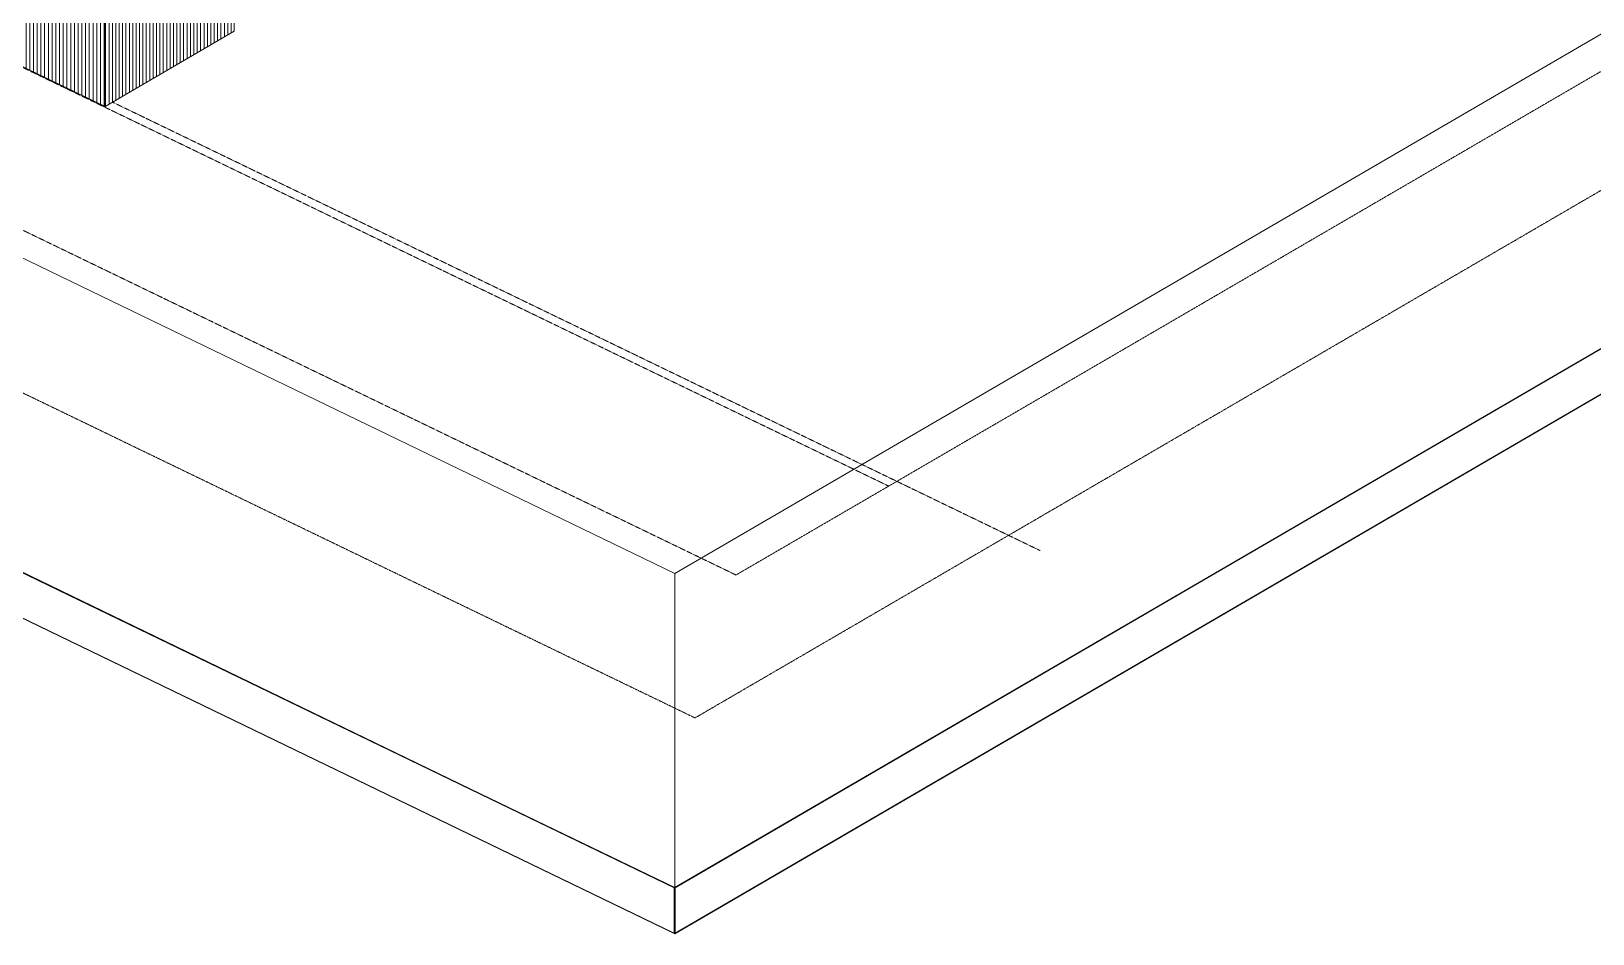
# Model space of a CAD drawing. Header units: inches. Extents: x 27328 to 121296, y -4075 to 4147.
# Drawn here: x 43475 to 45955, y -4075 to -2641 of the extents above; entities that cross this region are included whole.
import ezdxf

# ---------------------------------------------------------------- set-up
doc = ezdxf.new("R2010")
doc.units = ezdxf.units.IN
doc.header["$MEASUREMENT"] = 0
doc.linetypes.add('Center 1_4_', pattern=[0.53125, 0.25, -0.09375, 0.09375, -0.09375])
doc.linetypes.add('Hidden', pattern=[0.28125, 0.1875, -0.09375])
for name, color, linetype, lineweight in [('A-PROP-SBCK', 71, 'Hidden', 15), ('A-WALL-PATT', 111, 'Continuous', 9), ('C-TOPO', 7, 'Continuous', 9), ('G-ANNO-SYMB', 111, 'Continuous', 9), ('L-SITE-WALL', 31, 'Continuous', 9), ('PROP', 3, 'Center 1_4_', 9)]:
    doc.layers.add(name, color=color, linetype=linetype, lineweight=lineweight)
pattern_1 = [(90, (-85115.352, -32930.138), (-5.388, -3.138), [])]

msp = doc.modelspace()

# ---------------------------------------------------------------- hatches: boundary and pattern name
at = {"layer": 'A-WALL-PATT'}
h = msp.add_hatch(dxfattribs=at)
h.set_pattern_fill('FP_31', color=256, style=0, pattern_type=2)
h.set_pattern_definition([(90, (-85123.21, -32930.331), (-5.913, 2.86), [])])
h.paths.add_polyline_path([(43592.4, -2760.9), (43592.4, -2431.6), (43591.8, -2432), (42781.4, -2078.8), (42781.4, -2368.8), (43555.7, -2743.2)], flags=0)
h = msp.add_hatch(dxfattribs=at)
h.set_pattern_fill('FP_32', color=256, style=0, pattern_type=2)
h.set_pattern_definition(pattern_1)
h.paths.add_polyline_path([(43599.9, -2756.6), (43797.6, -2641.4), (43797.6, -2312.1), (43599.9, -2427.3), (43599.9, -2743.2)], flags=0)
h = msp.add_hatch(dxfattribs=at)
h.set_pattern_fill('FP_32', color=256, style=0, pattern_type=2)
h.set_pattern_definition(pattern_1)
h.paths.add_polyline_path([(43592.4, -2760.9), (43599.9, -2756.6), (43599.9, -2427.3), (43592.4, -2431.6), (43592.4, -2743.2)], flags=0)

# ---------------------------------------------------------------- linework, layer by layer
at = {"layer": 'A-PROP-SBCK'}
for p, q in [((44836.8, -3364), (40149.3, -1097.1)), ((44594.3, -3505.2), (39890.9, -1230.6)), ((48125.8, -1448.3), (44594.3, -3505.2)), ((45077.4, -3466.5), (43604.2, -2754))]:
    msp.add_line(p, q, dxfattribs=at)
at = {"layer": 'C-TOPO', "lineweight": 25}
for p, q in [((44496.2, -4002.3), (49601.9, -1028.6)), ((43373.3, -3458.7), (44188.2, -3852.7)), ((44188.2, -3852.7), (44497.5, -4002.3))]:
    msp.add_line(p, q, dxfattribs=at)
at = {"layer": 'C-TOPO'}
for p, q in [((49601.9, -1101), (44497.5, -4074.1)), ((44496.2, -4074.2), (39042.7, -1436.8)), ((45889.3, -3191.6), (46648.6, -2749.4)), ((45889.3, -3191.6), (44497.5, -4002.3)), ((44187.8, -3853.2), (43373.1, -3459.2)), ((44187.8, -3853.2), (44496.9, -4002.7)), ((44496.2, -4074.8), (44496.2, -4002.3)), ((44497.5, -4002.3), (44496.9, -4002.7)), ((44497.5, -4002.3), (44497.5, -4074.8)), ((44496.8, -4074.5), (44496.2, -4074.8)), ((44497.5, -4074.8), (44496.8, -4074.5))]:
    msp.add_line(p, q, dxfattribs=at)
at = {"layer": 'G-ANNO-SYMB'}
for p, q in [((44496.9, -3502.7), (49602.6, -528.9)), ((44496.9, -3502.7), (39042.1, -864.7)), ((44496.9, -4075.1), (49602.6, -1101.3)), ((44496.9, -4075.1), (39042.1, -1437.2)), ((44496.9, -3502.7), (44496.9, -4075.1))]:
    msp.add_line(p, q, dxfattribs=at)
at = {"layer": 'L-SITE-WALL'}
for p, q in [((43797.6, -2641.4), (43797.6, -2312.1)), ((42781.4, -2368.8), (43592.4, -2760.9)), ((43592.4, -2760.9), (43592.4, -2431.6)), ((43592.4, -2760.9), (43797.6, -2641.4))]:
    msp.add_line(p, q, dxfattribs=at)
at = {"layer": 'PROP'}
for p, q in [((44529.2, -3732.2), (39543.7, -1321.2)), ((48586.1, -1369.3), (44529.2, -3732.2))]:
    msp.add_line(p, q, dxfattribs=at)

doc.saveas('drawing.dxf')
